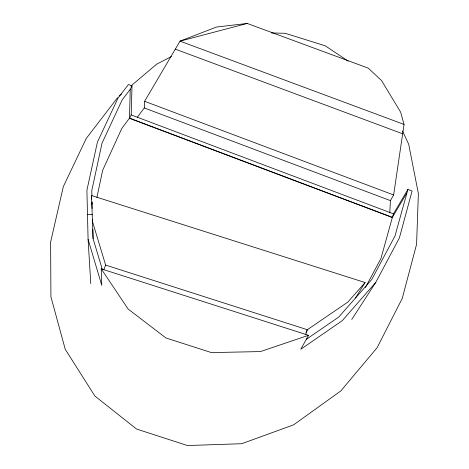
<?xml version="1.0" encoding="UTF-8"?>
<svg xmlns="http://www.w3.org/2000/svg" width="469" height="469" viewBox="0 0 469 469"><rect width="100%" height="100%" fill="white"/><g stroke="black" fill="none" stroke-linecap="round" stroke-linejoin="round"><path stroke-width="0.7" d="M132.018 85.839L130.235 89.321L129.503 118.305L131.197 114.928L132.018 85.839L128.447 84.496L118.041 98.062L97.423 142.084L86.9 190.291L88.084 239.366L90.781 283.663M137.358 117.232L144.27 107.952L144.604 101.31L180.032 41.137L216.432 27.055L247.251 23.45L368.265 68.14L381.514 80.516L400.655 112.185L404.044 124.426L393.632 194.963L390.413 200.621L389.792 212.885M96.919 197.373L102.664 170.282L121.834 128.371L129.508 118.129L392.383 217.34L380.928 258.542L365.392 287.556M351.738 319.489L375.798 282.344L399.395 237.912L412.093 190.994L407.901 189.423L395.009 235.966L371.718 279.559L338.759 317.032L306.31 339.322M130.189 118.563L392.295 217.487L393.462 213.852L407.901 189.423M305.729 334.409L307.359 329.719L347.863 302.065L365.093 282.531L91.519 195.538L93.079 238.633L102.254 269.212M103.807 269.681L105.631 265.085L92.182 220.588M305.97 332.286L307.359 329.719L105.631 265.085M88.084 239.366L101.785 285.392L101.234 268.86L308.526 335.306L300.799 349.264L342.253 320.667L375.798 282.344M392.295 217.487L406.711 193.193M355.432 298.073L365.093 282.531M130.235 89.321L122.175 99.885L102.008 143.233L91.789 190.596L91.924 195.632M117.561 97.658L86.249 138.461L63.333 186.592L50.623 242.11L50.916 296.807L65.238 349.276L94.861 396.012L136.538 429.035L187.459 445.55L241.74 443.709L293.658 424.814L340.852 390.906L377.088 347.74L402.232 298.477L416.578 244.337L418.377 193.609L408.681 144.206L402.49 130.986M119.214 95.899L121.442 94.011M130.915 85.979L156.552 64.253L171.425 56.532M308.526 335.306L260.453 351.574L211.425 352.594L165.938 337.956L128.148 309.059L101.234 268.86M247.251 23.45L180.032 41.137L404.044 124.426M87.486 214.521L92.428 214.321M271.492 32.953L285.234 33.293L325.322 45.839L348.203 61.134M175.318 49.139L402.66 133.794M144.604 101.31L393.632 194.963M144.27 107.952L390.413 200.621M131.197 114.928L393.462 213.852M91.519 195.538L91.69 199.149M91.83 202.039L92.147 208.541M92.1 202.098L92.159 204.255M92.557 219.328L92.633 222.183M92.827 229.335L93.079 238.633"/></g></svg>
